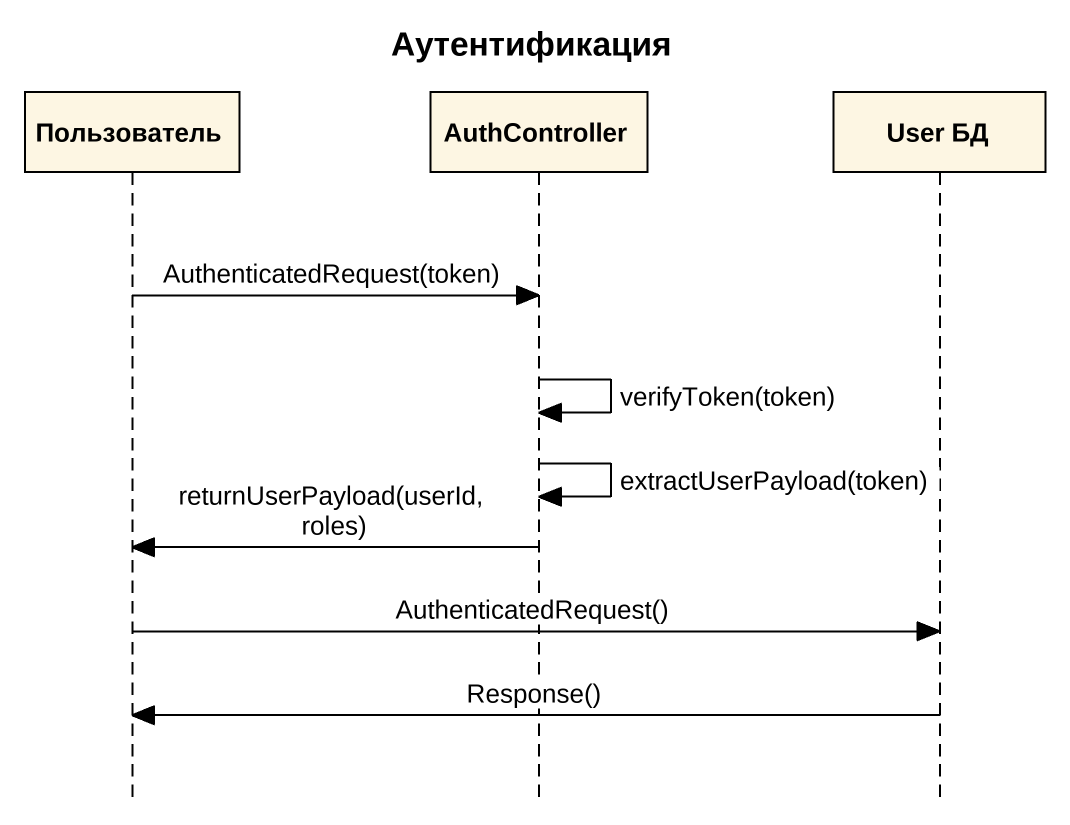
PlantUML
@startuml
title Аутентификация
hide footbox
participant Пользователь
participant AuthController
participant "User БД" as User_БД

Пользователь -> AuthController : AuthenticatedRequest(token)
AuthController -> AuthController : verifyToken(token)
AuthController -> AuthController : extractUserPayload(token)
AuthController -> Пользователь : returnUserPayload(userId, roles)
Пользователь -> User_БД : AuthenticatedRequest()
User_БД -> Пользователь : Response()
@enduml
